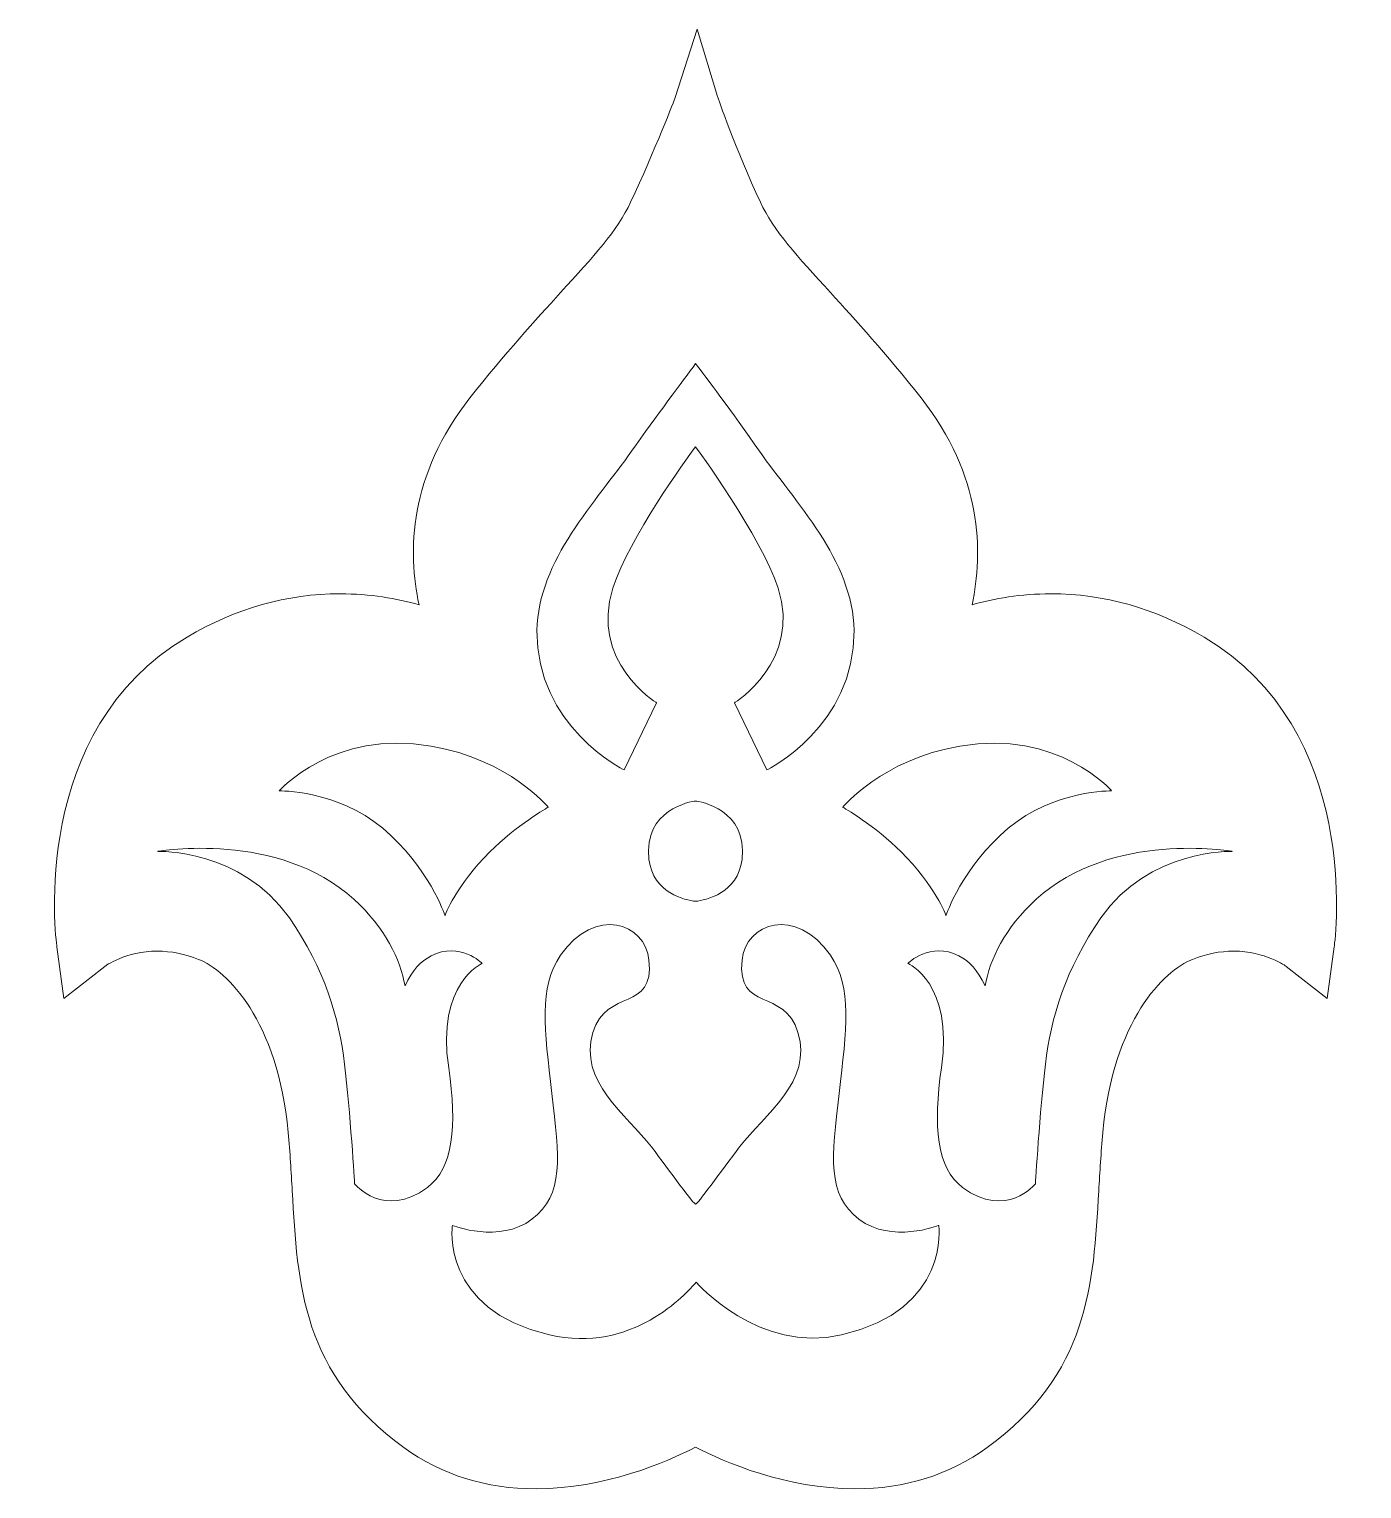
# Model space of a CAD drawing. Header units: inches. Extents: x -0.16 to 8.4, y -10.04 to -0.66.
import ezdxf

# ---------------------------------------------------------------- set-up
doc = ezdxf.new("R2010")
doc.units = ezdxf.units.IN
doc.header["$MEASUREMENT"] = 0
doc.layers.add('Layer 1', color=7, linetype='Continuous')

msp = doc.modelspace()

# ---------------------------------------------------------------- linework, layer by layer
at = {"layer": 'Layer 1', "lineweight": 0}
for points, knots in [([(7.3892, -4.5666), (7.076, -4.3819), (6.7448, -4.2884), (6.4046, -4.2884), (6.2122, -4.2884), (6.0409, -4.3186), (5.8981, -4.3586), (5.9716, -4.0195), (5.9643, -3.5292), (5.5705, -3.029), (5.3454, -2.7435), (5.147, -2.5267), (4.9878, -2.3525), (4.7755, -2.1206), (4.6224, -1.953), (4.5376, -1.7707), (4.3831, -1.4398), (4.2623, -1.0954), (4.2615, -1.0914), (4.2615, -1.0914), (4.131, -0.6593), (4.131, -0.6593), (4.131, -0.6593), (3.9897, -1.0994), (3.9897, -1.0994), (3.9885, -1.1035), (3.8587, -1.4388), (3.7033, -1.7707), (3.6184, -1.953), (3.4653, -2.1206), (3.2531, -2.3525), (3.0941, -2.5267), (2.8955, -2.7435), (2.6705, -3.029), (2.2766, -3.5292), (2.27, -4.0195), (2.3433, -4.3586), (2.2002, -4.3186), (2.0289, -4.2884), (1.8363, -4.2884), (1.4961, -4.2884), (1.1651, -4.3819), (0.8519, -4.5666), (-0.1625, -5.1646), (0.0074, -6.5012), (0.0154, -6.5581), (0.0154, -6.5581), (0.0605, -6.8888), (0.0605, -6.8888), (0.0605, -6.8888), (0.3232, -6.6834), (0.3232, -6.6834), (0.3247, -6.6825), (0.4584, -6.5855), (0.6613, -6.5855), (0.7487, -6.5855), (0.8376, -6.6033), (0.9266, -6.6387), (1.1081, -6.7106), (1.4346, -7.0261), (1.5025, -7.7502), (1.5143, -7.8797), (1.5213, -8.0048), (1.5284, -8.1258), (1.562, -8.7319), (1.5943, -9.3048), (2.245, -9.7754), (2.4884, -9.9521), (2.7745, -10.0414), (3.0957, -10.0414), (3.5363, -10.0414), (3.9336, -9.87), (4.1208, -9.7744), (4.3075, -9.87), (4.7048, -10.0414), (5.1456, -10.0414), (5.4666, -10.0414), (5.7524, -9.9521), (5.9958, -9.7754), (6.6465, -9.3048), (6.6784, -8.7319), (6.7127, -8.1258), (6.7196, -8.0048), (6.7266, -7.8797), (6.7388, -7.7502), (6.8065, -7.0261), (7.1322, -6.7106), (7.3148, -6.6387), (7.4034, -6.6033), (7.4924, -6.5855), (7.5798, -6.5855), (7.7826, -6.5855), (7.9178, -6.6834), (7.9178, -6.6834), (7.9178, -6.6834), (8.1812, -6.8888), (8.1812, -6.8888), (8.1812, -6.8888), (8.2258, -6.5581), (8.2258, -6.5581), (8.2335, -6.5012), (8.4034, -5.1646), (7.3892, -4.5666)], [0, 0, 0, 0, 1, 1, 1, 2, 2, 2, 3, 3, 3, 4, 4, 4, 5, 5, 5, 6, 6, 6, 7, 7, 7, 8, 8, 8, 9, 9, 9, 10, 10, 10, 11, 11, 11, 12, 12, 12, 13, 13, 13, 14, 14, 14, 15, 15, 15, 16, 16, 16, 17, 17, 17, 18, 18, 18, 19, 19, 19, 20, 20, 20, 21, 21, 21, 22, 22, 22, 23, 23, 23, 24, 24, 24, 25, 25, 25, 26, 26, 26, 27, 27, 27, 28, 28, 28, 29, 29, 29, 30, 30, 30, 31, 31, 31, 32, 32, 32, 33, 33, 33, 34, 34, 34, 34]), ([(3.7098, -3.3724), (3.8675, -3.1462), (4.0388, -2.9218), (4.1208, -2.809), (4.1865, -2.891), (4.3531, -3.1174), (4.5318, -3.3724), (4.7556, -3.6922), (5.1337, -4.0739), (5.1397, -4.5242), (5.1473, -5.1394), (4.5798, -5.4206), (4.5798, -5.4206), (4.5798, -5.4206), (4.3717, -4.9884), (4.3717, -4.9884), (4.3717, -4.9884), (4.8031, -4.7234), (4.6515, -4.2516), (4.5466, -3.9262), (4.1208, -3.3429), (4.1208, -3.3429), (4.0586, -3.4261), (3.6943, -3.9262), (3.5897, -4.2516), (3.4378, -4.7234), (3.8694, -4.9884), (3.8694, -4.9884), (3.8694, -4.9884), (3.6613, -5.4206), (3.6613, -5.4206), (3.6613, -5.4206), (3.0935, -5.1394), (3.1014, -4.5242), (3.1074, -4.0739), (3.4855, -3.6922), (3.7098, -3.3724)], [0, 0, 0, 0, 1, 1, 1, 2, 2, 2, 3, 3, 3, 4, 4, 4, 5, 5, 5, 6, 6, 6, 7, 7, 7, 8, 8, 8, 9, 9, 9, 10, 10, 10, 11, 11, 11, 12, 12, 12, 12]), ([(2.422, -5.2674), (2.9256, -5.3554), (3.1736, -5.6597), (3.1736, -5.6597), (3.1736, -5.6597), (2.9662, -5.7793), (2.7978, -5.9477), (2.5819, -6.1634), (2.5095, -6.3555), (2.5095, -6.3555), (2.5095, -6.3555), (2.4056, -6.0436), (2.1098, -5.7953), (1.8138, -5.5475), (1.4452, -5.5555), (1.4452, -5.5555), (1.4452, -5.5555), (1.7905, -5.1576), (2.422, -5.2674)], [0, 0, 0, 0, 1, 1, 1, 2, 2, 2, 3, 3, 3, 4, 4, 4, 5, 5, 5, 6, 6, 6, 6]), ([(5.8196, -5.2674), (6.4505, -5.1576), (6.7953, -5.5555), (6.7953, -5.5555), (6.7953, -5.5555), (6.4275, -5.5475), (6.1312, -5.7953), (5.8356, -6.0436), (5.7313, -6.3555), (5.7313, -6.3555), (5.7313, -6.3555), (5.6592, -6.1634), (5.4431, -5.9477), (5.2752, -5.7793), (5.0673, -5.6597), (5.0673, -5.6597), (5.0673, -5.6597), (5.3156, -5.3554), (5.8196, -5.2674)], [0, 0, 0, 0, 1, 1, 1, 2, 2, 2, 3, 3, 3, 4, 4, 4, 5, 5, 5, 6, 6, 6, 6]), ([(4.4194, -5.9957), (4.3935, -6.2136), (4.1858, -6.257), (4.1208, -6.2651), (4.055, -6.257), (3.8476, -6.2136), (3.8214, -5.9957), (3.7832, -5.6741), (4.0935, -5.6239), (4.1208, -5.6203), (4.1473, -5.6239), (4.4577, -5.6741), (4.4194, -5.9957)], [0, 0, 0, 0, 1, 1, 1, 2, 2, 2, 3, 3, 3, 4, 4, 4, 4]), ([(2.3971, -8.1043), (2.1172, -8.3124), (1.929, -8.0802), (1.929, -8.0802), (1.929, -8.0802), (1.9011, -7.6123), (1.865, -7.3121), (1.8295, -7.0122), (1.7364, -6.6994), (1.5097, -6.372), (1.2015, -5.9281), (0.6653, -5.9441), (0.6653, -5.9441), (0.6653, -5.9441), (1.437, -5.8082), (1.925, -6.2522), (2.1286, -6.4368), (2.2215, -6.6402), (2.2533, -6.8083), (2.3015, -6.7041), (2.3541, -6.6514), (2.4215, -6.6161), (2.6053, -6.5202), (2.7497, -6.6641), (2.7497, -6.6641), (2.7497, -6.6641), (2.4535, -6.7921), (2.5339, -7.3361), (2.5882, -7.7096), (2.5632, -7.9812), (2.3971, -8.1043)], [0, 0, 0, 0, 1, 1, 1, 2, 2, 2, 3, 3, 3, 4, 4, 4, 5, 5, 5, 6, 6, 6, 7, 7, 7, 8, 8, 8, 9, 9, 9, 10, 10, 10, 10]), ([(6.7255, -6.372), (6.4986, -6.6994), (6.4059, -7.0122), (6.3698, -7.3121), (6.3333, -7.6123), (6.3057, -8.0802), (6.3057, -8.0802), (6.3057, -8.0802), (6.1176, -8.3124), (5.8373, -8.1043), (5.6714, -7.9812), (5.6467, -7.7096), (5.7013, -7.3361), (5.7816, -6.7921), (5.4856, -6.6641), (5.4856, -6.6641), (5.4856, -6.6641), (5.6296, -6.5202), (5.8134, -6.6161), (5.8813, -6.6514), (5.9331, -6.7041), (5.9816, -6.8083), (6.0134, -6.6402), (6.1066, -6.4368), (6.3097, -6.2522), (6.7976, -5.8082), (7.5697, -5.9441), (7.5697, -5.9441), (7.5697, -5.9441), (7.0339, -5.9281), (6.7255, -6.372)], [0, 0, 0, 0, 1, 1, 1, 2, 2, 2, 3, 3, 3, 4, 4, 4, 5, 5, 5, 6, 6, 6, 7, 7, 7, 8, 8, 8, 9, 9, 9, 10, 10, 10, 10]), ([(5.0594, -9.0523), (4.5288, -9.1756), (4.1239, -8.7132), (4.1239, -8.7132), (4.0643, -8.7861), (3.7116, -9.1756), (3.1816, -9.0523), (2.4799, -8.889), (2.5575, -8.3484), (2.5575, -8.3484), (2.5575, -8.3484), (2.8615, -8.4683), (3.0691, -8.3083), (3.2776, -8.1481), (3.2458, -7.9164), (3.1977, -7.5003), (3.1492, -7.0843), (3.1094, -6.8204), (3.2537, -6.612), (3.4752, -6.2918), (3.7977, -6.4035), (3.8215, -6.6438), (3.8556, -6.9795), (3.5494, -6.8198), (3.4616, -7.1077), (3.3652, -7.4233), (3.6774, -7.6363), (3.8376, -7.8442), (3.9556, -7.9979), (4.1127, -8.2205), (4.1208, -8.2107), (4.1283, -8.2205), (4.2855, -7.9979), (4.4034, -7.8442), (4.5637, -7.6363), (4.8761, -7.4233), (4.7792, -7.1077), (4.6914, -6.8198), (4.3859, -6.9795), (4.4194, -6.6438), (4.4433, -6.4035), (4.7654, -6.2918), (4.9875, -6.612), (5.1317, -6.8204), (5.0912, -7.0843), (5.0437, -7.5003), (4.9953, -7.9164), (4.9638, -8.1481), (5.1712, -8.3083), (5.3794, -8.4683), (5.6837, -8.3484), (5.6837, -8.3484), (5.6837, -8.3484), (5.7614, -8.889), (5.0594, -9.0523)], [0, 0, 0, 0, 1, 1, 1, 2, 2, 2, 3, 3, 3, 4, 4, 4, 5, 5, 5, 6, 6, 6, 7, 7, 7, 8, 8, 8, 9, 9, 9, 10, 10, 10, 11, 11, 11, 12, 12, 12, 13, 13, 13, 14, 14, 14, 15, 15, 15, 16, 16, 16, 17, 17, 17, 18, 18, 18, 18])]:
    msp.add_open_spline(points, degree=3, knots=knots, dxfattribs=at)

doc.saveas('drawing.dxf')
